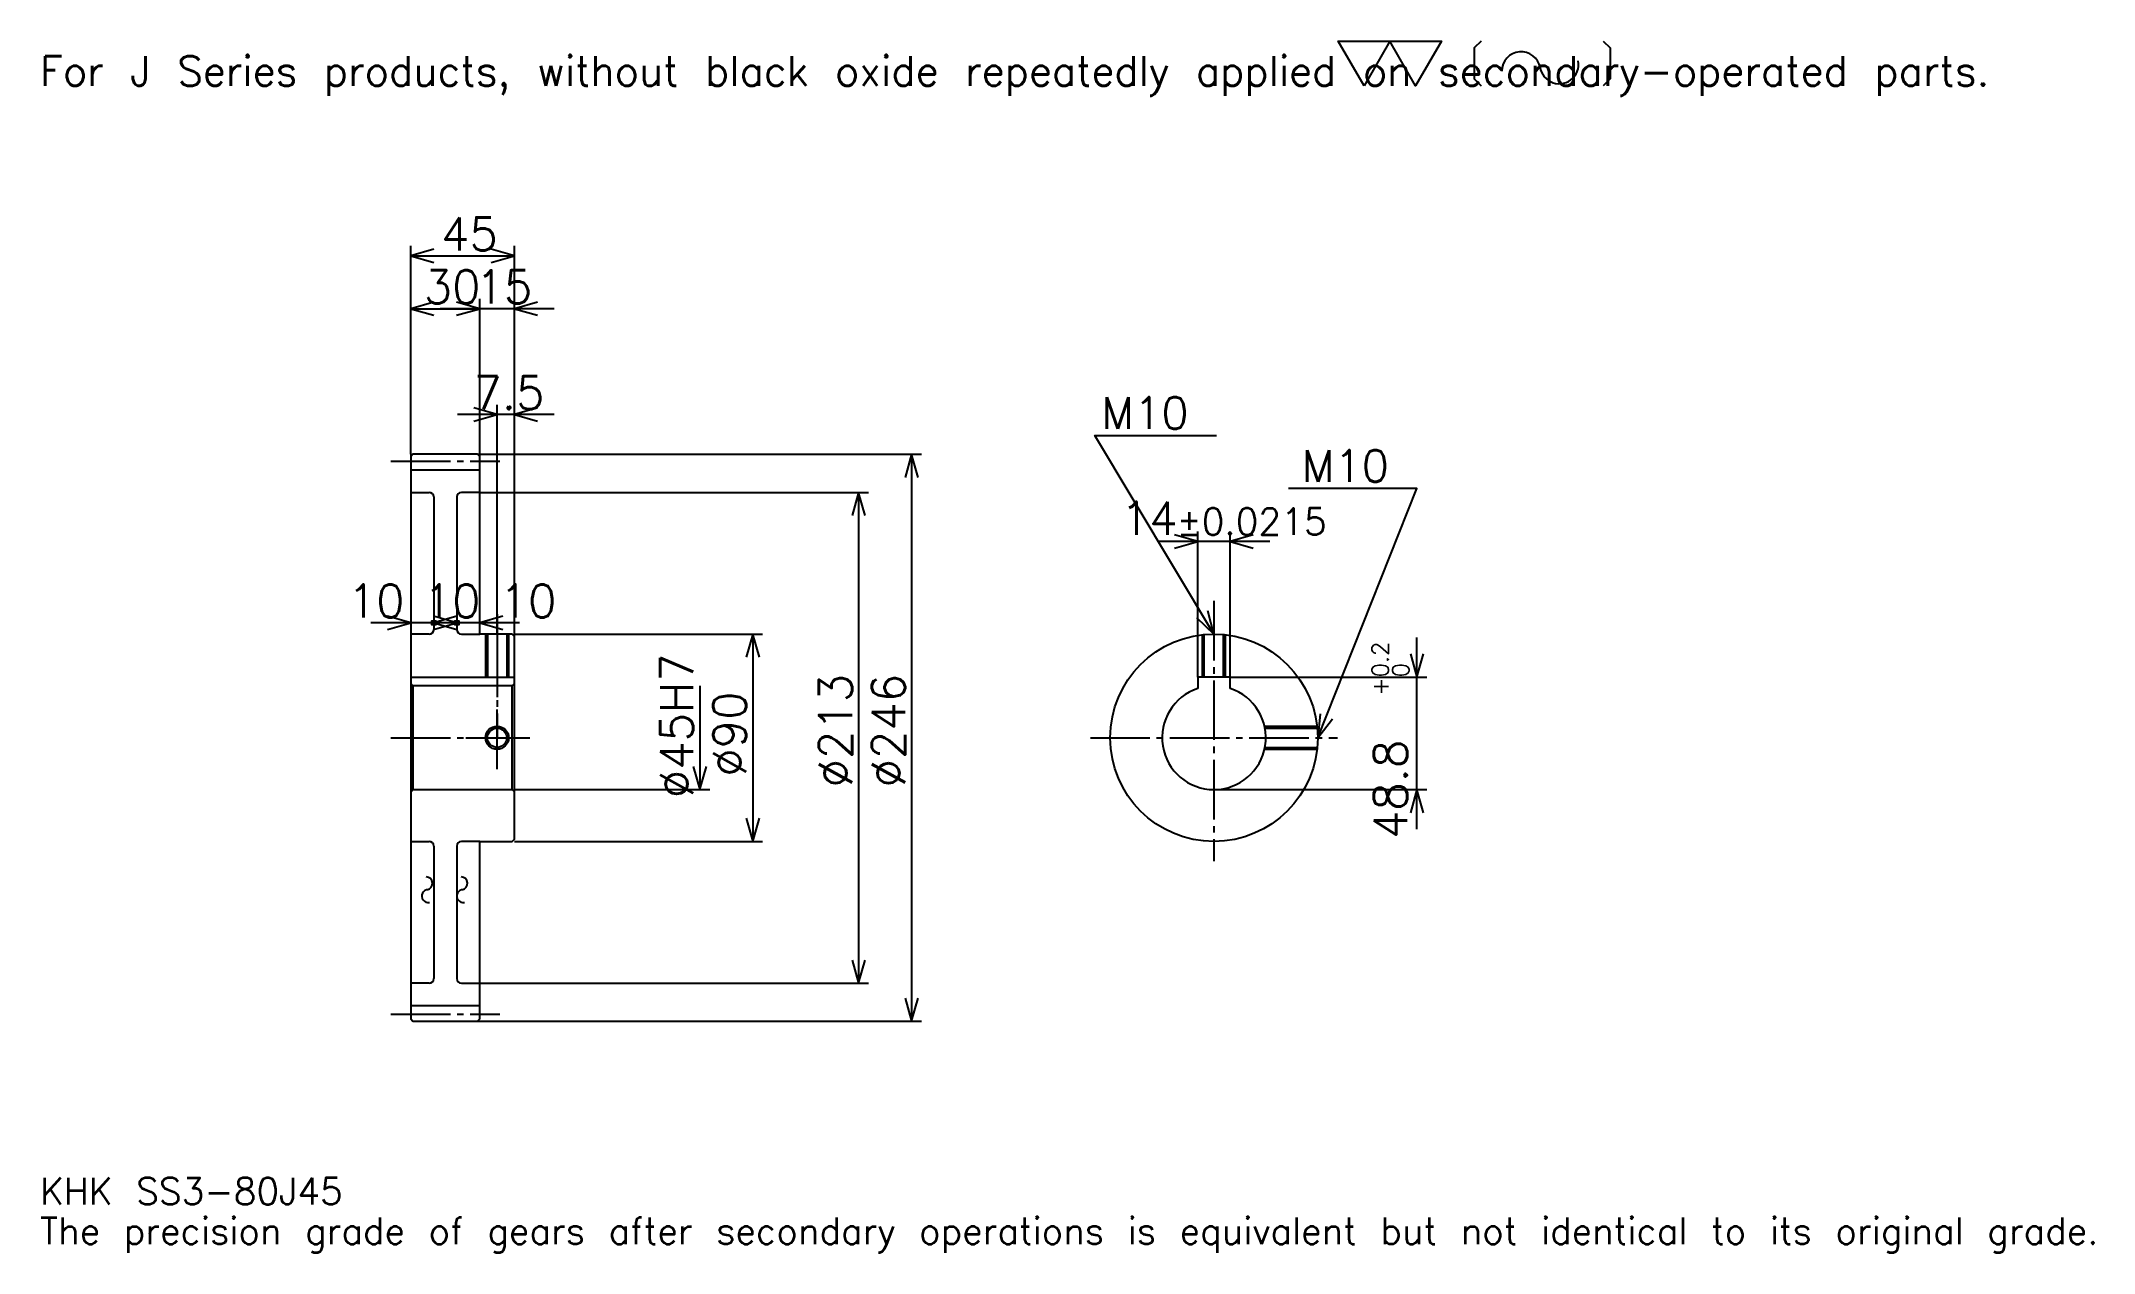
# Model space of a CAD drawing. Extents: x 29 to 920, y 11 to 536.
import ezdxf

# ---------------------------------------------------------------- set-up
doc = ezdxf.new("R2010")
doc.units = 0
doc.linetypes.add('DASHDOT', pattern=[34.468084, 25.851064, -2.87234, 2.87234, -2.87234])
doc.layers.get('0').update_dxf_attribs({"linetype": 'CONTINUOUS'})
doc.layers.add('DASHDOT', color=6, linetype='DASHDOT')
doc.styles.add('KANJI', font='TXT', dxfattribs={"bigfont": 'BIGFONT'})

msp = doc.modelspace()

# ---------------------------------------------------------------- linework, layer by layer
at = {"color": 5}
for p, q in [((189.574463, 357.095764), (189.574463, 447.574463)), ((234.574463, 357.095764), (234.574463, 447.574463)), ((189.574463, 443.265961), (234.574463, 443.265961)), ((189.574463, 420.287231), (219.574463, 420.287231)), ((251.808502, 420.287231), (202.340424, 420.287231)), ((219.574463, 357.095764), (219.574463, 424.595764)), ((251.808502, 374.329773), (209.840424, 374.329773)), ((227.074463, 357.095764), (227.074463, 378.638306)), ((189.574463, 357.095764), (189.574463, 356.095764)), ((218.574463, 357.095764), (234.574463, 357.095764)), ((219.574463, 356.095764), (219.574463, 357.095764)), ((227.074463, 279.095764), (227.074463, 357.095764)), ((227.074463, 279.095764), (227.074463, 357.095764)), ((234.574463, 357.095764), (411.223389, 357.095764)), ((234.574463, 278.095764), (234.574463, 357.095764)), ((406.914886, 357.095764), (406.914886, 111.095749)), ((219.574463, 340.595764), (234.574463, 340.595764)), ((234.574463, 340.595764), (388.24469, 340.595764)), ((383.936157, 340.595764), (383.936157, 127.595749)), ((531.085083, 260.395752), (531.085083, 323.617035)), ((545.085083, 260.395752), (545.085083, 323.617035)), ((562.319153, 319.308533), (513.851074, 319.308533)), ((216.808502, 283.968079), (172.340424, 283.968079)), ((226.808502, 283.968079), (182.340424, 283.968079)), ((236.808502, 283.968079), (192.340424, 283.968079)), ((234.574463, 279.095764), (342.287231, 279.095764)), ((337.978729, 279.095764), (337.978729, 189.095749)), ((626.170227, 194.36171), (626.170227, 277.629791)), ((545.085083, 260.395752), (630.47876, 260.395752)), ((315, 256.595764), (315, 211.595749)), ((234.574463, 211.595749), (319.308502, 211.595749)), ((538.085083, 211.595749), (630.47876, 211.595749)), ((234.574463, 189.095749), (342.287231, 189.095749)), ((219.574463, 127.595749), (234.574463, 127.595749)), ((234.574463, 127.595749), (388.24469, 127.595749)), ((218.574463, 111.095749), (234.574463, 111.095749)), ((234.574463, 111.095749), (411.223389, 111.095749))]:
    msp.add_line(p, q, dxfattribs=at)
at = {"color": 4}
for p, q in [((189.574463, 350.345764), (219.574463, 350.345764)), ((189.574463, 340.595764), (197.574463, 340.595764)), ((199.574463, 338.595764), (199.574463, 281.095764)), ((209.574463, 338.595764), (209.574463, 281.095764)), ((219.574463, 340.595764), (211.574463, 340.595764)), ((197.574463, 279.095764), (189.574463, 279.095764)), ((211.574463, 279.095764), (219.574463, 279.095764)), ((189.574463, 260.395752), (234.574463, 260.395752)), ((234.574463, 257.595764), (233.574463, 256.595764)), ((189.574463, 210.595749), (190.574463, 211.595749)), ((234.574463, 210.595749), (233.574463, 211.595749)), ((189.574463, 189.095749), (197.574463, 189.095749)), ((199.574463, 187.095749), (199.574463, 129.595749)), ((209.574463, 187.095749), (209.574463, 129.595749)), ((219.574463, 189.095749), (211.574463, 189.095749)), ((197.574463, 127.595749), (189.574463, 127.595749)), ((211.574463, 127.595749), (219.574463, 127.595749)), ((189.574463, 117.845749), (219.574463, 117.845749))]:
    msp.add_line(p, q, dxfattribs=at)
at = {"color": 7}
for points in [[(603.191467, 517.021301), (591.989319, 536.438354), (636.797852, 536.438354), (625.595703, 517.021301), (614.393616, 536.438354), (603.191467, 517.021301)], [(653.974426, 536.438354), (650.987183, 533.451111), (650.987183, 520.008545), (653.974426, 517.021301)], [(706.997864, 536.438354), (709.985107, 533.451111), (709.985107, 520.008545), (706.997864, 517.021301)]]:
    msp.add_lwpolyline(points, dxfattribs=at)
at = {"color": 5}
for points in [[(199.627655, 446.138306), (189.574463, 443.265961), (199.627655, 440.393616)], [(224.521271, 440.393616), (234.574463, 443.265961), (224.521271, 446.138306)], [(199.627655, 423.159607), (189.574463, 420.287231), (199.627655, 417.414917)], [(209.521271, 417.414917), (219.574463, 420.287231), (209.521271, 423.159607)], [(209.521271, 417.414917), (219.574463, 420.287231), (209.521271, 423.159607)], [(244.627655, 423.159607), (234.574463, 420.287231), (244.627655, 417.414917)], [(217.021271, 371.457458), (227.074463, 374.329773), (217.021271, 377.202148)], [(244.627655, 377.202148), (234.574463, 374.329773), (244.627655, 371.457458)], [(538.085083, 279.095764), (486.382965, 365.265961), (539.234009, 365.265961)], [(409.787231, 347.042542), (406.914886, 357.095764), (404.042542, 347.042542)], [(386.808533, 330.542542), (383.936157, 340.595764), (381.063843, 330.542542)], [(583.085083, 234.095749), (626.170166, 342.287231), (570.446777, 342.287231)], [(521.031921, 316.436188), (531.085083, 319.308533), (521.031921, 322.180847)], [(555.138306, 322.180847), (545.085083, 319.308533), (555.138306, 316.436188)], [(179.521271, 281.095764), (189.574463, 283.968079), (179.521271, 286.840424)], [(199.521271, 281.095764), (209.574463, 283.968079), (199.521271, 286.840424)], [(209.627655, 286.840424), (199.574463, 283.968079), (209.627655, 281.095764)], [(229.627655, 286.840424), (219.574463, 283.968079), (229.627655, 281.095764)], [(530.449768, 286.238464), (538.085083, 279.095764), (535.375793, 289.194092)], [(199.574463, 283.968079), (198.712769, 284.829803), (200.436157, 284.829803), (200.436157, 283.106384), (198.712769, 283.106384), (198.712769, 284.829803), (199.574463, 283.968079), (200.436157, 283.106384), (200.436157, 284.829803), (199.574463, 283.968079)], [(209.574463, 283.968079), (208.712769, 284.829803), (210.436157, 284.829803), (210.436157, 283.106384), (208.712769, 283.106384), (208.712769, 284.829803), (209.574463, 283.968079), (210.436157, 283.106384), (210.436157, 284.829803), (209.574463, 283.968079)], [(340.851074, 269.042542), (337.978729, 279.095764), (335.106384, 269.042542)], [(623.297852, 270.448944), (626.170227, 260.395752), (629.042603, 270.448944)], [(584.135986, 244.498276), (583.085083, 234.095749), (589.473022, 242.37291)], [(312.127655, 221.648941), (315, 211.595749), (317.872314, 221.648941)], [(629.042603, 201.542557), (626.170227, 211.595749), (623.297852, 201.542557)], [(335.106384, 199.148941), (337.978729, 189.095749), (340.851074, 199.148941)], [(381.063843, 137.648941), (383.936157, 127.595749), (386.808533, 137.648941)], [(404.042542, 121.148941), (406.914886, 111.095749), (409.787231, 121.148941)]]:
    msp.add_lwpolyline(points, dxfattribs=at)
at = {"color": 4}
for points in [[(219.574463, 356.095764), (218.574463, 357.095764), (190.574463, 357.095764), (189.574463, 356.095764), (189.574463, 210.595749)], [(189.574463, 210.595749), (189.574463, 112.095749), (190.574463, 111.095749), (218.574463, 111.095749), (219.574463, 112.095749), (219.574463, 189.095749), (233.574463, 189.095749), (234.574463, 190.095749), (234.574463, 278.095764), (233.574463, 279.095764), (219.574463, 279.095764), (219.574463, 356.095764)], [(222.074463, 279.095764), (222.074463, 260.395752)], [(222.88446, 279.095764), (222.88446, 260.395752)], [(231.264465, 279.095764), (231.264465, 260.395752)], [(232.074463, 279.095764), (232.074463, 260.395752)], [(533.085083, 260.395752), (533.085083, 278.817108)], [(533.895142, 260.395752), (533.895142, 278.900269)], [(542.275146, 260.395752), (542.275146, 278.900269)], [(543.085083, 260.395752), (543.085083, 278.817108)], [(545.085083, 255.479156), (545.085083, 260.395752), (531.085083, 260.395752), (531.085083, 255.479156)], [(189.574463, 257.595764), (190.574463, 256.595764), (190.574463, 211.595749), (233.574463, 211.595749), (233.574463, 256.595764), (190.574463, 256.595764)], [(560.022522, 239.095749), (582.806458, 239.095749)], [(560.191528, 238.285751), (582.889648, 238.285751)], [(560.022522, 229.095749), (582.806458, 229.095749)], [(560.191528, 229.905746), (582.889648, 229.905746)]]:
    msp.add_lwpolyline(points, dxfattribs=at)
for centre, radius in [((538.085083, 234.095749), 45), ((227.074463, 234.095749), 4.19)]:
    msp.add_circle(centre, radius, dxfattribs=at)
at = {"color": 7}
msp.add_circle((227.074463, 234.095749), 5, dxfattribs=at)
for centre, radius, start, end in [((671.337769, 523.40387), 8.401596, 10, 180), ((687.885681, 526.321716), 8.401596, 180, 10), ((196.258896, 170.920212), 2.800532, 280, 90), ((211.429108, 170.920212), 2.800532, 280, 90), ((197.231522, 165.404236), 2.800532, 90, 280), ((212.401733, 165.404236), 2.800532, 90, 280)]:
    msp.add_arc(centre, radius, start, end, dxfattribs=at)
at = {"color": 4}
for centre, radius, start, end in [((197.574463, 338.595764), 2, 0, 90), ((211.574463, 338.595764), 2, 90, 180), ((197.574463, 281.095764), 2, 270, 0), ((211.574463, 281.095764), 2, 180, 270), ((538.085083, 234.095749), 22.5, 108.12620381, 71.87379619), ((197.574463, 187.095749), 2, 0, 90), ((211.574463, 187.095749), 2, 90, 180), ((197.574463, 129.595749), 2, 270, 0), ((211.574463, 129.595749), 2, 180, 270)]:
    msp.add_arc(centre, radius, start, end, dxfattribs=at)
at = {"layer": 'DASHDOT', "color": 7}
for p, q in [((180.957443, 354.095764), (228.191483, 354.095764)), ((538.085083, 293.457458), (538.085083, 180.478729)), ((227.074463, 279.095764), (227.074463, 234.095749)), ((180.957443, 234.095749), (243.191483, 234.095749)), ((484.468079, 234.095749), (591.702148, 234.095749)), ((180.957443, 114.095749), (228.191483, 114.095749))]:
    msp.add_line(p, q, dxfattribs=at)
for points in [[(227.074463, 287.712769), (227.074463, 251.778732)], [(227.074463, 220.478729), (227.074463, 247.712769)], [(213.457443, 234.095749), (240.691483, 234.095749)]]:
    msp.add_lwpolyline(points, dxfattribs=at)

# ---------------------------------------------------------------- texts
at = {"color": 7, "style": 'KANJI'}
for s, height, p in [('For J Series products, without black oxide repeatedly applied on secondary-operated parts.', 12.925532, (28.723404, 517.021301)), ('45', 14.361702, (202.739349, 445.563843)), ('30', 14.361702, (195.239349, 422.585114)), ('15', 14.361702, (217.739349, 422.585114)), ('7.5', 14.361702, (216.821808, 376.627655)), ('M10', 13.787235, (489.25531, 368.138306)), ('M10', 13.787235, (576.191467, 345.159576)), ('14', 14.361702, (497.668457, 322.180847)), ('%%p0.0215', 11.489362, (521.937988, 322.180847)), ('10', 14.361702, (162.287231, 286.265961)), ('10', 14.361702, (195.239349, 286.265961)), ('10', 14.361702, (228.191483, 286.265961)), ('KHK SS3-80J45', 11.489362, (28.723404, 31.595745)), ('The precision grade of gears after secondary operations is equivalent but not identical to its original grade.', 11.489362, (28.723404, 14.361702))]:
    msp.add_text(s, height=height, dxfattribs=at).set_placement(p)
for s, height, p in [('%%c45H7', 14.361702, (312.127655, 207.885651)), ('0.2', 7.180851, (613.819153, 260.371063)), ('%%c213', 14.361702, (381.063843, 212.553192)), ('%%c246', 14.361702, (404.042542, 212.553192)), ('+', 7.180851, (613.819153, 252.328522)), ('0', 7.180851, (622.723389, 260.371063)), ('%%c90', 14.361702, (335.106384, 217.220749)), ('48.8', 14.361702, (621.861694, 190.16539))]:
    msp.add_text(s, height=height, rotation=90, dxfattribs=at).set_placement(p)

doc.saveas('drawing.dxf')
